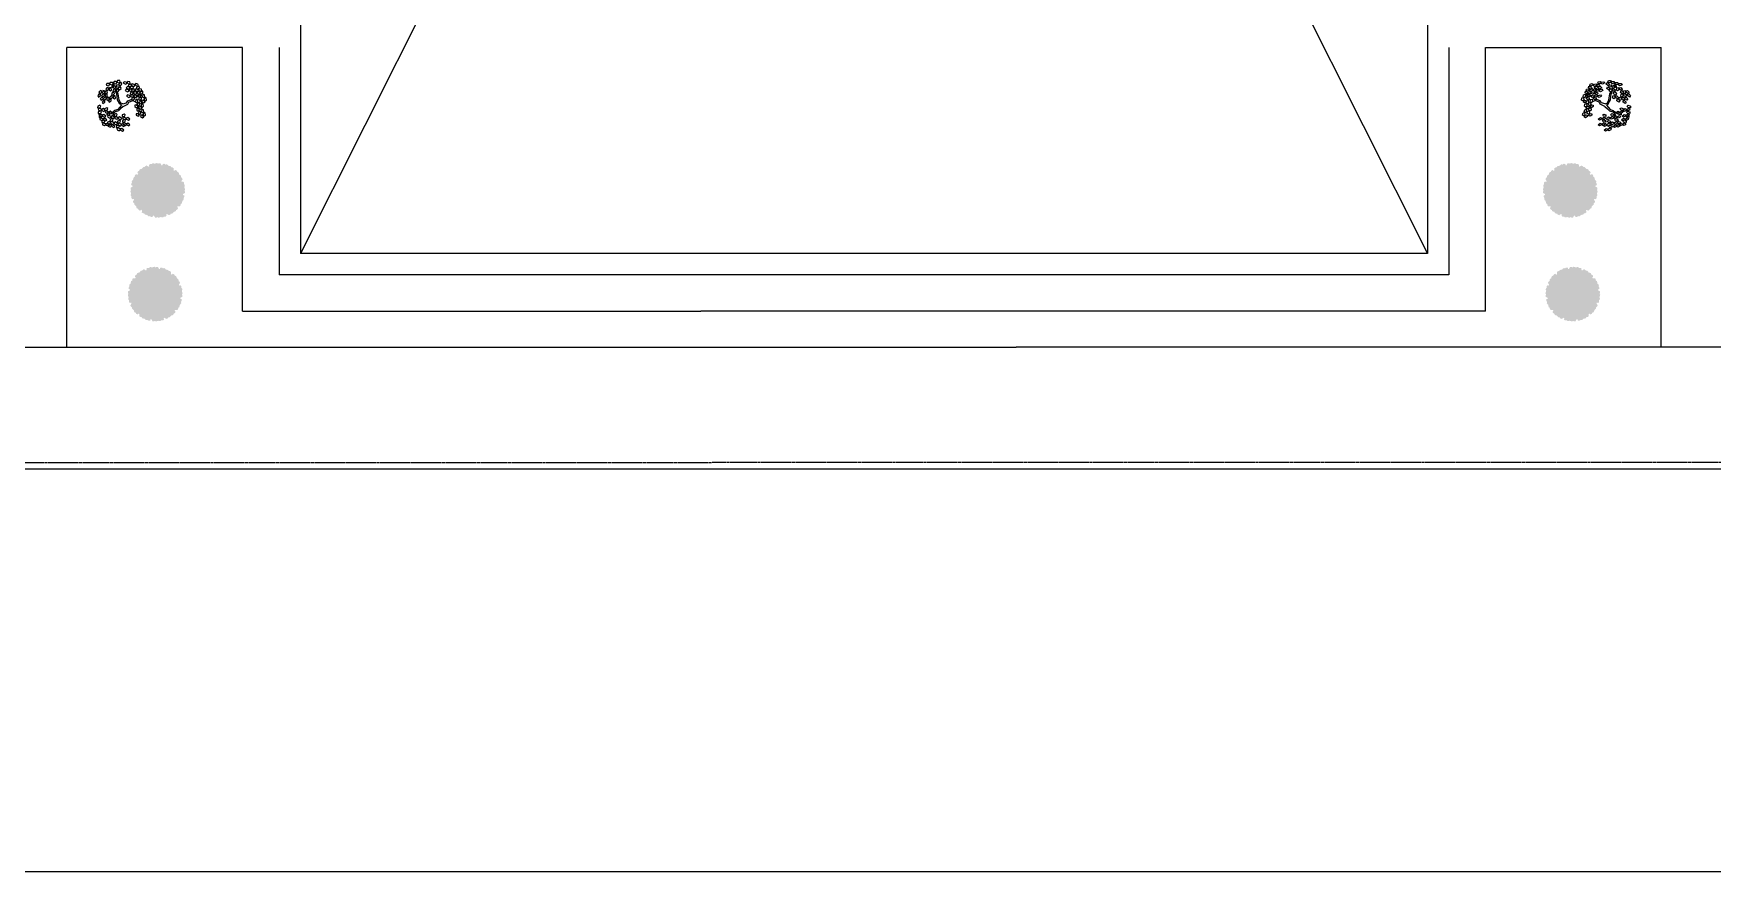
# Model space of a CAD drawing. Header units: millimetres. Extents: x -273369 to 399464, y -35443 to 194245.
# Drawn here: x 285497 to 299302, y 153584 to 160474 of the extents above; entities that cross this region are included whole.
import ezdxf

# ---------------------------------------------------------------- set-up
doc = ezdxf.new("R2010")
doc.units = ezdxf.units.MM
doc.linetypes.add('ACAD_ISO02W100', pattern=[15, 12, -3])
doc.layers.add('TREES', color=3, linetype='Continuous')

# ---------------------------------------------------------------- blocks, each defined once
blk = doc.blocks.new('R_TREE9')
at = {"layer": 'TREES', "color": 3}
for p, q in [((-707, 879), (-583, 895)), ((-683, 802), (-707, 879)), ((-699, 992), (-617, 1059)), ((-690, 932), (-699, 992)), ((-618, 922), (-690, 932)), ((-579, 788), (-683, 802)), ((-545, 1024), (-618, 922)), ((-617, 1059), (-545, 1024)), ((-583, 895), (-540, 835)), ((-540, 835), (-579, 788)), ((-547, 867), (-465, 934)), ((-538, 807), (-547, 867)), ((-540, 1054), (-459, 1120)), ((-532, 993), (-540, 1054)), ((-466, 797), (-538, 807)), ((-460, 983), (-532, 993)), ((-393, 899), (-466, 797)), ((-465, 934), (-393, 899)), ((-386, 1085), (-460, 983)), ((-459, 1120), (-386, 1085)), ((-389, 786), (-307, 853)), ((-388, 928), (-307, 995)), ((-380, 868), (-388, 928)), ((-308, 858), (-380, 868)), ((-235, 960), (-308, 858)), ((-235, 817), (-308, 716)), ((-307, 995), (-235, 960)), ((-307, 853), (-235, 817)), ((-231, 847), (-149, 914)), ((-223, 786), (-231, 847)), ((-77, 878), (-150, 777)), ((-149, 914), (-77, 878)), ((3, 1024), (43, 1121)), ((39, 974), (3, 1024)), ((108, 1000), (39, 974)), ((43, 1121), (124, 1124)), ((124, 1124), (108, 1000)), ((143, 1027), (171, 1094)), ((222, 930), (143, 1027)), ((161, 858), (189, 926)), ((241, 761), (161, 858)), ((171, 1094), (232, 1087)), ((189, 926), (250, 918)), ((275, 991), (222, 930)), ((232, 1087), (275, 991)), ((294, 822), (241, 761)), ((250, 918), (294, 822)), ((278, 993), (318, 1090)), ((314, 943), (278, 993)), ((382, 969), (314, 943)), ((318, 1090), (399, 1093)), ((399, 1093), (382, 969)), ((418, 996), (445, 1063)), ((497, 899), (418, 996)), ((436, 827), (464, 895)), ((516, 730), (436, 827)), ((445, 1063), (506, 1056)), ((459, 955), (499, 1052)), ((495, 906), (459, 955)), ((464, 895), (525, 887)), ((563, 931), (495, 906)), ((550, 960), (497, 899)), ((499, 1052), (580, 1055)), ((506, 1056), (550, 960)), ((525, 887), (568, 791)), ((580, 1055), (563, 931)), ((599, 958), (626, 1026)), ((678, 861), (599, 958)), ((617, 789), (645, 857)), ((626, 1026), (687, 1018)), ((645, 857), (706, 849)), ((731, 922), (678, 861)), ((687, 1018), (731, 922)), ((698, 824), (739, 921)), ((734, 774), (698, 824)), ((706, 849), (749, 754)), ((803, 800), (734, 774)), ((739, 921), (819, 924)), ((819, 924), (803, 800)), ((838, 827), (866, 894)), ((918, 730), (838, 827)), ((866, 894), (927, 887)), ((927, 887), (970, 791)), ((-1172, 180), (-1100, 217)), ((-1168, 75), (-1172, 180)), ((-1115, 45), (-1168, 75)), ((-1125, 343), (-1053, 380)), ((-1121, 238), (-1125, 343)), ((-1068, 208), (-1121, 238)), ((-1063, 97), (-1115, 45)), ((-1100, 217), (-1063, 97)), ((-1083, 0), (-1020, 108)), ((-1079, 525), (-1007, 561)), ((-1075, 419), (-1079, 525)), ((-1021, 389), (-1075, 419)), ((-1016, 260), (-1068, 208)), ((-1053, 380), (-1016, 260)), ((-1032, 688), (-960, 724)), ((-1028, 582), (-1032, 688)), ((-975, 552), (-1028, 582)), ((-970, 441), (-1021, 389)), ((-1020, 108), (-947, 106)), ((-1007, 561), (-970, 441)), ((-933, 47), (-1007, -28)), ((-989, 344), (-927, 453)), ((-914, 316), (-989, 344)), ((-923, 604), (-975, 552)), ((-962, 212), (-890, 248)), ((-958, 106), (-962, 212)), ((-960, 724), (-923, 604)), ((-905, 76), (-958, 106)), ((-947, 106), (-933, 47)), ((-927, 453), (-854, 450)), ((-915, 375), (-843, 411)), ((-911, 269), (-915, 375)), ((-839, 391), (-914, 316)), ((-858, 239), (-911, 269)), ((-853, 128), (-905, 76)), ((-890, 248), (-853, 128)), ((-873, 31), (-810, 140)), ((-797, 3), (-873, 31)), ((-806, 291), (-858, 239)), ((-854, 450), (-839, 391)), ((-847, 553), (-723, 569)), ((-824, 476), (-847, 553)), ((-843, 411), (-806, 291)), ((-839, 667), (-757, 734)), ((-830, 606), (-839, 667)), ((-758, 597), (-830, 606)), ((-719, 462), (-824, 476)), ((-810, 140), (-737, 137)), ((-723, 78), (-797, 3)), ((-795, 222), (-671, 238)), ((-771, 145), (-795, 222)), ((-786, 335), (-705, 402)), ((-778, 275), (-786, 335)), ((-705, 265), (-778, 275)), ((-667, 131), (-771, 145)), ((-685, 698), (-758, 597)), ((-757, 734), (-685, 698)), ((-737, 137), (-723, 78)), ((-723, 569), (-681, 510)), ((-681, 510), (-719, 462)), ((-705, 402), (-632, 367)), ((-632, 367), (-705, 265)), ((-681, 728), (-599, 795)), ((-672, 667), (-681, 728)), ((-600, 658), (-672, 667)), ((-671, 238), (-628, 178)), ((-628, 178), (-667, 131)), ((-545, 145), (-656, 220)), ((-545, 214), (-650, 277)), ((-628, 396), (-547, 463)), ((-620, 336), (-628, 396)), ((-547, 326), (-620, 336)), ((-527, 760), (-600, 658)), ((-599, 795), (-527, 760)), ((-555, 754), (-431, 769)), ((-532, 676), (-555, 754)), ((-547, 463), (-474, 428)), ((-474, 428), (-547, 326)), ((-253, 177), (-545, 214)), ((-258, 95), (-545, 145)), ((-427, 662), (-532, 676)), ((-462, 372), (-338, 388)), ((-438, 295), (-462, 372)), ((-453, 485), (-372, 552)), ((-445, 425), (-453, 485)), ((-372, 415), (-445, 425)), ((-334, 281), (-438, 295)), ((-431, 769), (-388, 710)), ((-388, 710), (-427, 662)), ((-397, 672), (-273, 688)), ((-374, 595), (-397, 672)), ((-381, 725), (-389, 786)), ((-308, 716), (-381, 725)), ((-269, 581), (-374, 595)), ((-372, 552), (-299, 517)), ((-299, 517), (-372, 415)), ((-338, 388), (-295, 328)), ((-295, 328), (-334, 281)), ((-295, 547), (-214, 613)), ((-287, 486), (-295, 547)), ((-214, 476), (-287, 486)), ((-273, 688), (-231, 629)), ((-231, 629), (-269, 581)), ((-101, 14), (-258, 95)), ((-60, 70), (-253, 177)), ((-150, 777), (-223, 786)), ((-214, 613), (-141, 578)), ((-141, 578), (-214, 476)), ((-60, -80), (-101, 14)), ((4, -11), (-60, 70)), ((4, -11), (197, 164)), ((63, -93), (174, 33)), ((126, 692), (166, 790)), ((162, 643), (126, 692)), ((230, 669), (162, 643)), ((166, 790), (247, 793)), ((174, 33), (267, 133)), ((197, 164), (256, 302)), ((247, 793), (230, 669)), ((256, 302), (308, 383)), ((266, 695), (294, 763)), ((345, 598), (266, 695)), ((267, 133), (320, 283)), ((284, 527), (312, 594)), ((364, 430), (284, 527)), ((294, 763), (354, 755)), ((308, 383), (367, 421)), ((312, 594), (373, 587)), ((320, 283), (408, 389)), ((342, 580), (382, 677)), ((378, 530), (342, 580)), ((398, 659), (345, 598)), ((354, 755), (398, 659)), ((416, 491), (364, 430)), ((367, 421), (390, 489)), ((373, 587), (416, 491)), ((446, 556), (378, 530)), ((382, 677), (463, 680)), ((400, 242), (441, 339)), ((436, 192), (400, 242)), ((408, 389), (507, 421)), ((505, 218), (436, 192)), ((441, 339), (521, 342)), ((463, 680), (446, 556)), ((482, 582), (510, 650)), ((561, 486), (482, 582)), ((500, 414), (528, 482)), ((580, 317), (500, 414)), ((521, 342), (505, 218)), ((510, 650), (570, 643)), ((568, 791), (516, 730)), ((528, 482), (589, 474)), ((540, 244), (568, 312)), ((620, 148), (540, 244)), ((559, 76), (587, 144)), ((638, -21), (559, 76)), ((614, 547), (561, 486)), ((568, 312), (629, 305)), ((570, 643), (614, 547)), ((632, 378), (580, 317)), ((587, 144), (647, 136)), ((589, 474), (632, 378)), ((697, 693), (617, 789)), ((672, 209), (620, 148)), ((629, 305), (672, 209)), ((691, 40), (638, -21)), ((640, 436), (680, 533)), ((676, 386), (640, 436)), ((647, 136), (691, 40)), ((744, 412), (676, 386)), ((680, 533), (761, 536)), ((749, 754), (697, 693)), ((722, 85), (762, 183)), ((757, 36), (722, 85)), ((761, 536), (744, 412)), ((826, 61), (757, 36)), ((762, 183), (843, 186)), ((768, 561), (809, 658)), ((804, 511), (768, 561)), ((780, 439), (808, 506)), ((859, 342), (780, 439)), ((798, 270), (826, 338)), ((878, 173), (798, 270)), ((873, 537), (804, 511)), ((808, 506), (868, 499)), ((809, 658), (889, 661)), ((826, 338), (887, 330)), ((843, 186), (826, 61)), ((857, 658), (885, 726)), ((936, 561), (857, 658)), ((912, 403), (859, 342)), ((861, 88), (889, 156)), ((941, -9), (861, 88)), ((868, 499), (912, 403)), ((889, 661), (873, 537)), ((930, 234), (878, 173)), ((885, 726), (945, 718)), ((887, 330), (930, 234)), ((889, 156), (950, 148)), ((908, 564), (936, 631)), ((988, 467), (908, 564)), ((970, 791), (918, 730)), ((927, 395), (955, 463)), ((1006, 298), (927, 395)), ((936, 631), (997, 624)), ((989, 622), (936, 561)), ((994, 52), (941, -9)), ((944, 135), (984, 233)), ((979, 86), (944, 135)), ((945, 718), (989, 622)), ((950, 148), (994, 52)), ((955, 463), (1015, 455)), ((1048, 111), (979, 86)), ((984, 233), (1065, 236)), ((1040, 528), (988, 467)), ((997, 624), (1040, 528)), ((1059, 359), (1006, 298)), ((1015, 455), (1059, 359)), ((1065, 236), (1048, 111)), ((1083, 138), (1111, 206)), ((1163, 41), (1083, 138)), ((1102, -31), (1130, 37)), ((1111, 206), (1172, 198)), ((1130, 37), (1191, 30)), ((1216, 102), (1163, 41)), ((1172, 198), (1216, 102)), ((1191, 30), (1234, -66)), ((-1131, -311), (-1068, -261)), ((-1105, -413), (-1131, -311)), ((-1119, -142), (-1057, -91)), ((-1093, -244), (-1119, -142)), ((-1046, -431), (-1105, -413)), ((-1035, -262), (-1093, -244)), ((-1007, -28), (-1083, 0)), ((-1068, -261), (-1007, -370)), ((-1057, -91), (-996, -201)), ((-1007, -370), (-1046, -431)), ((-996, -201), (-1035, -262)), ((-1026, -693), (-963, -642)), ((-1000, -795), (-1026, -693)), ((-1014, -524), (-952, -473)), ((-988, -626), (-1014, -524)), ((-1005, -469), (-967, -350)), ((-926, -480), (-1005, -469)), ((-941, -813), (-1000, -795)), ((-930, -644), (-988, -626)), ((-967, -350), (-895, -336)), ((-963, -642), (-902, -752)), ((-952, -473), (-890, -582)), ((-902, -752), (-941, -813)), ((-890, -582), (-930, -644)), ((-869, -392), (-926, -480)), ((-903, -461), (-840, -411)), ((-877, -563), (-903, -461)), ((-900, -851), (-862, -732)), ((-895, -336), (-869, -392)), ((-892, -292), (-829, -241)), ((-866, -394), (-892, -292)), ((-819, -582), (-877, -563)), ((-807, -412), (-866, -394)), ((-862, -732), (-790, -718)), ((-840, -411), (-779, -520)), ((-829, -241), (-768, -351)), ((-764, -773), (-821, -862)), ((-779, -520), (-819, -582)), ((-768, -351), (-807, -412)), ((-790, -718), (-764, -773)), ((-778, -619), (-740, -500)), ((-698, -630), (-778, -619)), ((-775, -693), (-712, -642)), ((-749, -795), (-775, -693)), ((-769, -405), (-706, -354)), ((-743, -507), (-769, -405)), ((-757, -236), (-695, -185)), ((-731, -338), (-757, -236)), ((-690, -813), (-749, -795)), ((-684, -525), (-743, -507)), ((-740, -500), (-668, -487)), ((-673, -356), (-731, -338)), ((-712, -642), (-651, -751)), ((-706, -354), (-645, -464)), ((-641, -542), (-698, -630)), ((-695, -185), (-633, -294)), ((-651, -751), (-690, -813)), ((-645, -464), (-684, -525)), ((-633, -294), (-673, -356)), ((-668, -487), (-641, -542)), ((-652, -787), (-589, -736)), ((-626, -889), (-652, -787)), ((-643, -563), (-605, -444)), ((-564, -574), (-643, -563)), ((-641, -618), (-578, -567)), ((-614, -720), (-641, -618)), ((-556, -738), (-614, -720)), ((-605, -444), (-533, -430)), ((-589, -736), (-528, -845)), ((-578, -567), (-517, -676)), ((-507, -485), (-564, -574)), ((-517, -676), (-556, -738)), ((-533, -430), (-507, -485)), ((-506, -799), (-443, -749)), ((-500, -468), (-437, -417)), ((-474, -570), (-500, -468)), ((-494, -630), (-432, -579)), ((-468, -732), (-494, -630)), ((-489, -299), (-426, -248)), ((-463, -401), (-489, -299)), ((-416, -588), (-474, -570)), ((-410, -750), (-468, -732)), ((-404, -419), (-463, -401)), ((-443, -749), (-382, -858)), ((-437, -417), (-376, -526)), ((-432, -579), (-371, -689)), ((-426, -248), (-365, -357)), ((-376, -526), (-416, -588)), ((-371, -689), (-410, -750)), ((-365, -357), (-404, -419)), ((-375, -626), (-337, -506)), ((-295, -637), (-375, -626)), ((-337, -506), (-265, -493)), ((-238, -548), (-295, -637)), ((-212, -318), (-293, -518)), ((-285, -692), (-161, -680)), ((-264, -770), (-285, -692)), ((-265, -493), (-238, -548)), ((-160, -787), (-264, -770)), ((-147, -355), (-223, -549)), ((-223, -549), (-177, -650)), ((-112, -255), (-212, -318)), ((-161, -680), (-120, -741)), ((-120, -741), (-160, -787)), ((-48, -312), (-147, -355)), ((-135, -771), (-10, -759)), ((-114, -849), (-135, -771)), ((-60, -80), (-112, -255)), ((63, -93), (-48, -312)), ((-13, -715), (4, -644)), ((81, -798), (-13, -715)), ((-10, -759), (30, -820)), ((4, -644), (65, -642)), ((65, -642), (124, -729)), ((124, -729), (81, -798)), ((118, -761), (242, -749)), ((139, -839), (118, -761)), ((242, -749), (283, -810)), ((390, -784), (407, -712)), ((484, -867), (390, -784)), ((407, -712), (468, -710)), ((424, -140), (464, -43)), ((460, -190), (424, -140)), ((528, -164), (460, -190)), ((464, -43), (545, -40)), ((468, -710), (527, -798)), ((527, -798), (484, -867)), ((545, -40), (528, -164)), ((564, -137), (591, -70)), ((643, -234), (564, -137)), ((582, -306), (610, -238)), ((662, -403), (582, -306)), ((591, -70), (652, -77)), ((610, -238), (671, -246)), ((696, -173), (643, -234)), ((652, -77), (696, -173)), ((714, -342), (662, -403)), ((671, -246), (714, -342)), ((692, -153), (733, -55)), ((728, -202), (692, -153)), ((797, -176), (728, -202)), ((733, -55), (813, -52)), ((813, -52), (797, -176)), ((832, -150), (860, -82)), ((912, -247), (832, -150)), ((851, -318), (879, -251)), ((930, -415), (851, -318)), ((860, -82), (921, -90)), ((879, -251), (939, -258)), ((880, -81), (908, -13)), ((959, -177), (880, -81)), ((908, -13), (969, -20)), ((964, -186), (912, -247)), ((921, -90), (964, -186)), ((983, -354), (930, -415)), ((939, -258), (983, -354)), ((1012, -116), (959, -177)), ((969, -20), (1012, -116)), ((1181, -127), (1102, -31)), ((1234, -66), (1181, -127)), ((-821, -862), (-900, -851)), ((-786, -862), (-724, -811)), ((-760, -964), (-786, -862)), ((-702, -982), (-760, -964)), ((-724, -811), (-662, -920)), ((-662, -920), (-702, -982)), ((-661, -1020), (-623, -901)), ((-581, -1031), (-661, -1020)), ((-567, -907), (-626, -889)), ((-623, -901), (-551, -887)), ((-524, -942), (-581, -1031)), ((-528, -845), (-567, -907)), ((-551, -887), (-524, -942)), ((-527, -945), (-488, -825)), ((-447, -956), (-527, -945)), ((-519, -1024), (-394, -1012)), ((-498, -1102), (-519, -1024)), ((-480, -901), (-506, -799)), ((-394, -1119), (-498, -1102)), ((-488, -825), (-417, -812)), ((-421, -920), (-480, -901)), ((-390, -867), (-447, -956)), ((-382, -858), (-421, -920)), ((-417, -812), (-390, -867)), ((-394, -1012), (-354, -1073)), ((-354, -1073), (-394, -1119)), ((-380, -957), (-342, -838)), ((-301, -968), (-380, -957)), ((-369, -1103), (-244, -1091)), ((-348, -1181), (-369, -1103)), ((-244, -1198), (-348, -1181)), ((-342, -838), (-270, -825)), ((-244, -880), (-301, -968)), ((-270, -825), (-244, -880)), ((-246, -1047), (-229, -975)), ((-153, -1130), (-246, -1047)), ((-244, -1091), (-204, -1152)), ((-204, -1152), (-244, -1198)), ((-229, -975), (-168, -973)), ((-227, -886), (-102, -874)), ((-206, -964), (-227, -886)), ((-102, -981), (-206, -964)), ((-168, -973), (-110, -1061)), ((-110, -1061), (-153, -1130)), ((-10, -866), (-114, -849)), ((-102, -874), (-62, -935)), ((-62, -935), (-102, -981)), ((-77, -965), (48, -953)), ((-56, -1043), (-77, -965)), ((48, -1060), (-56, -1043)), ((30, -820), (-10, -866)), ((46, -909), (63, -838)), ((139, -992), (46, -909)), ((48, -953), (89, -1014)), ((89, -1014), (48, -1060)), ((63, -838), (124, -836)), ((124, -836), (182, -923)), ((243, -856), (139, -839)), ((182, -923), (139, -992)), ((194, -974), (318, -962)), ((215, -1052), (194, -974)), ((319, -1069), (215, -1052)), ((283, -810), (243, -856)), ((268, -840), (393, -828)), ((289, -918), (268, -840)), ((393, -935), (289, -918)), ((318, -962), (359, -1023)), ((359, -1023), (319, -1069)), ((344, -1053), (469, -1041)), ((365, -1130), (344, -1053)), ((469, -1148), (365, -1130)), ((393, -828), (433, -889)), ((433, -889), (393, -935)), ((466, -996), (483, -925)), ((560, -1079), (466, -996)), ((469, -1041), (509, -1102)), ((509, -1102), (469, -1148)), ((483, -925), (544, -923)), ((544, -923), (603, -1011)), ((603, -1011), (560, -1079))]:
    blk.add_line(p, q, dxfattribs=at)

msp = doc.modelspace()

# ---------------------------------------------------------------- hatches: boundary and pattern name
h = msp.add_hatch(color=256)
h.dxf.hatch_style = 1
h.set_gradient(color1=(153, 204, 0), color2=(51, 51, 51), rotation=208, tint=1)
h.paths.add_polyline_path([(286524.786, 158959.644), (286515.825, 158965.032), (286509.553, 158961.275), (286496.257, 158961.314), (286487.217, 158978.17), (286479.981, 158978.17), (286477.006, 158967.652), (286465.739, 158966.057), (286453.562, 158972.744), (286444.365, 158970.784), (286435.877, 158976.198), (286433.015, 158981.556), (286411.326, 158986.608), (286406.26, 158995.755), (286398.949, 158995.638), (286387.454, 159002.319), (286388.054, 159021.437), (286381.787, 159025.055), (286373.952, 159017.433), (286363.396, 159021.686), (286356.195, 159033.565), (286347.25, 159036.466), (286342.606, 159045.399), (286342.806, 159051.47), (286326.549, 159066.689), (286326.735, 159077.144), (286320.346, 159080.698), (286313.731, 159092.231), (286323.809, 159108.489), (286320.191, 159114.756), (286309.595, 159112.072), (286302.58, 159121.033), (286302.282, 159134.922), (286295.987, 159141.906), (286296.432, 159151.964), (286299.64, 159157.122), (286293.171, 159178.431), (286298.559, 159187.392), (286294.803, 159193.664), (286294.841, 159206.96), (286311.697, 159216), (286311.697, 159223.236), (286301.18, 159226.21), (286299.585, 159237.478), (286306.271, 159249.655), (286304.311, 159258.851), (286309.726, 159267.339), (286315.084, 159270.202), (286320.135, 159291.891), (286329.282, 159296.957), (286329.165, 159304.267), (286335.846, 159315.762), (286354.964, 159315.163), (286358.582, 159321.43), (286350.961, 159329.265), (286355.213, 159339.82), (286367.093, 159347.022), (286369.993, 159355.967), (286378.926, 159360.611), (286384.998, 159360.411), (286400.217, 159376.668), (286410.671, 159376.482), (286414.225, 159382.871), (286425.759, 159389.486), (286442.016, 159379.408), (286448.283, 159383.026), (286445.599, 159393.622), (286454.56, 159400.637), (286468.449, 159400.934), (286475.433, 159407.23), (286485.491, 159406.785), (286490.649, 159403.576), (286511.958, 159410.046), (286520.919, 159404.657), (286527.191, 159408.414), (286540.487, 159408.376), (286549.527, 159391.519), (286556.763, 159391.519), (286559.738, 159402.037), (286571.005, 159403.632), (286583.182, 159396.945), (286592.379, 159398.905), (286600.867, 159393.491), (286603.729, 159388.133), (286625.418, 159383.082), (286630.484, 159373.935), (286637.795, 159374.052), (286649.29, 159367.371), (286648.69, 159348.253), (286654.957, 159344.635), (286662.792, 159352.256), (286673.348, 159348.004), (286680.549, 159336.124), (286689.494, 159333.223), (286694.138, 159324.291), (286693.938, 159318.219), (286710.195, 159303), (286710.009, 159292.546), (286716.398, 159288.992), (286723.013, 159277.458), (286712.935, 159261.201), (286716.553, 159254.934), (286727.149, 159257.617), (286734.164, 159248.657), (286734.462, 159234.768), (286740.757, 159227.783), (286740.312, 159217.726), (286737.104, 159212.568), (286743.573, 159191.259), (286738.185, 159182.298), (286741.941, 159176.025), (286741.903, 159162.73), (286725.047, 159153.69), (286725.047, 159146.453), (286735.564, 159143.479), (286737.159, 159132.211), (286730.473, 159120.035), (286732.433, 159110.838), (286727.018, 159102.35), (286721.66, 159099.488), (286716.609, 159077.799), (286707.462, 159072.733), (286707.579, 159065.422), (286700.898, 159053.927), (286681.78, 159054.526), (286678.162, 159048.26), (286685.783, 159040.425), (286681.531, 159029.869), (286669.651, 159022.667), (286666.751, 159013.723), (286657.818, 159009.079), (286651.746, 159009.279), (286636.527, 158993.022), (286626.073, 158993.208), (286622.519, 158986.818), (286610.985, 158980.204), (286594.728, 158990.282), (286588.461, 158986.664), (286591.145, 158976.068), (286582.184, 158969.053), (286568.295, 158968.755), (286561.311, 158962.46), (286551.253, 158962.904), (286546.095, 158966.113)])
h = msp.add_hatch(color=256)
h.dxf.hatch_style = 1
h.set_gradient(color1=(153, 204, 0), color2=(51, 51, 51), rotation=208, tint=1)
h.paths.add_polyline_path([(298127.311, 158959.644), (298136.272, 158965.032), (298142.544, 158961.275), (298155.84, 158961.314), (298164.88, 158978.17), (298172.116, 158978.17), (298175.091, 158967.652), (298186.358, 158966.057), (298198.535, 158972.744), (298207.732, 158970.784), (298216.22, 158976.198), (298219.082, 158981.556), (298240.771, 158986.608), (298245.837, 158995.755), (298253.148, 158995.638), (298264.643, 159002.319), (298264.043, 159021.437), (298270.31, 159025.055), (298278.145, 159017.433), (298288.701, 159021.686), (298295.902, 159033.565), (298304.847, 159036.466), (298309.491, 159045.399), (298309.291, 159051.47), (298325.548, 159066.689), (298325.362, 159077.144), (298331.751, 159080.698), (298338.366, 159092.231), (298328.288, 159108.489), (298331.906, 159114.756), (298342.502, 159112.072), (298349.517, 159121.033), (298349.815, 159134.922), (298356.11, 159141.906), (298355.665, 159151.964), (298352.457, 159157.122), (298358.926, 159178.431), (298353.538, 159187.392), (298357.294, 159193.664), (298357.256, 159206.96), (298340.4, 159216), (298340.4, 159223.236), (298350.917, 159226.21), (298352.512, 159237.478), (298345.826, 159249.655), (298347.786, 159258.851), (298342.371, 159267.339), (298337.013, 159270.202), (298331.962, 159291.891), (298322.815, 159296.957), (298322.932, 159304.267), (298316.251, 159315.762), (298297.133, 159315.163), (298293.515, 159321.43), (298301.136, 159329.265), (298296.884, 159339.82), (298285.004, 159347.022), (298282.104, 159355.967), (298273.171, 159360.611), (298267.099, 159360.411), (298251.88, 159376.668), (298241.426, 159376.482), (298237.872, 159382.871), (298226.338, 159389.486), (298210.081, 159379.408), (298203.814, 159383.026), (298206.498, 159393.622), (298197.537, 159400.637), (298183.648, 159400.934), (298176.664, 159407.23), (298166.606, 159406.785), (298161.448, 159403.576), (298140.139, 159410.046), (298131.178, 159404.657), (298124.906, 159408.414), (298111.61, 159408.376), (298102.57, 159391.519), (298095.334, 159391.519), (298092.359, 159402.037), (298081.092, 159403.632), (298068.915, 159396.945), (298059.718, 159398.905), (298051.23, 159393.491), (298048.368, 159388.133), (298026.679, 159383.082), (298021.613, 159373.935), (298014.302, 159374.052), (298002.807, 159367.371), (298003.407, 159348.253), (297997.14, 159344.635), (297989.305, 159352.256), (297978.749, 159348.004), (297971.548, 159336.124), (297962.603, 159333.223), (297957.959, 159324.291), (297958.159, 159318.219), (297941.902, 159303), (297942.088, 159292.546), (297935.699, 159288.992), (297929.084, 159277.458), (297939.162, 159261.201), (297935.544, 159254.934), (297924.948, 159257.617), (297917.933, 159248.657), (297917.635, 159234.768), (297911.34, 159227.783), (297911.785, 159217.726), (297914.993, 159212.568), (297908.524, 159191.259), (297913.912, 159182.298), (297910.156, 159176.025), (297910.194, 159162.73), (297927.05, 159153.69), (297927.05, 159146.453), (297916.533, 159143.479), (297914.938, 159132.211), (297921.624, 159120.035), (297919.664, 159110.838), (297925.079, 159102.35), (297930.437, 159099.488), (297935.488, 159077.799), (297944.635, 159072.733), (297944.518, 159065.422), (297951.199, 159053.927), (297970.317, 159054.526), (297973.935, 159048.26), (297966.314, 159040.425), (297970.566, 159029.869), (297982.446, 159022.667), (297985.346, 159013.723), (297994.279, 159009.079), (298000.351, 159009.279), (298015.57, 158993.022), (298026.024, 158993.208), (298029.578, 158986.818), (298041.112, 158980.204), (298057.369, 158990.282), (298063.636, 158986.664), (298060.952, 158976.068), (298069.913, 158969.053), (298083.802, 158968.755), (298090.786, 158962.46), (298100.844, 158962.904), (298106.002, 158966.113)])
h = msp.add_hatch(color=256)
h.dxf.hatch_style = 1
h.set_gradient(color1=(153, 204, 0), color2=(51, 51, 51), rotation=208, tint=1)
h.paths.add_polyline_path([(286503.943, 158106.501), (286494.982, 158111.89), (286488.709, 158108.133), (286475.414, 158108.172), (286466.373, 158125.028), (286459.137, 158125.028), (286456.163, 158114.51), (286444.895, 158112.915), (286432.719, 158119.602), (286423.522, 158117.642), (286415.034, 158123.056), (286412.171, 158128.414), (286390.483, 158133.465), (286385.417, 158142.613), (286378.106, 158142.495), (286366.611, 158149.177), (286367.21, 158168.295), (286360.943, 158171.913), (286353.109, 158164.291), (286342.553, 158168.544), (286335.351, 158180.423), (286326.407, 158183.324), (286321.763, 158192.257), (286321.963, 158198.328), (286305.706, 158213.547), (286305.892, 158224.002), (286299.502, 158227.556), (286292.888, 158239.089), (286302.966, 158255.347), (286299.348, 158261.613), (286288.752, 158258.93), (286281.736, 158267.891), (286281.439, 158281.779), (286275.143, 158288.764), (286275.588, 158298.822), (286278.797, 158303.98), (286272.327, 158325.288), (286277.716, 158334.249), (286273.959, 158340.522), (286273.998, 158353.818), (286290.854, 158362.858), (286290.854, 158370.094), (286280.336, 158373.068), (286278.741, 158384.336), (286285.428, 158396.513), (286283.468, 158405.709), (286288.882, 158414.197), (286294.24, 158417.06), (286299.292, 158438.748), (286308.439, 158443.814), (286308.322, 158451.125), (286315.003, 158462.62), (286334.121, 158462.021), (286337.739, 158468.288), (286330.117, 158476.122), (286334.37, 158486.678), (286346.249, 158493.88), (286349.15, 158502.824), (286358.083, 158507.468), (286364.154, 158507.268), (286379.373, 158523.526), (286389.828, 158523.339), (286393.382, 158529.729), (286404.915, 158536.343), (286421.173, 158526.266), (286427.439, 158529.884), (286424.756, 158540.48), (286433.717, 158547.495), (286447.605, 158547.792), (286454.59, 158554.088), (286464.648, 158553.643), (286469.806, 158550.434), (286491.115, 158556.904), (286500.075, 158551.515), (286506.348, 158555.272), (286519.644, 158555.233), (286528.684, 158538.377), (286535.92, 158538.377), (286538.894, 158548.895), (286550.162, 158550.49), (286562.339, 158543.803), (286571.535, 158545.763), (286580.023, 158540.349), (286582.886, 158534.991), (286604.575, 158529.94), (286609.641, 158520.793), (286616.951, 158520.91), (286628.446, 158514.229), (286627.847, 158495.11), (286634.114, 158491.492), (286641.949, 158499.114), (286652.504, 158494.861), (286659.706, 158482.982), (286668.651, 158480.081), (286673.294, 158471.148), (286673.094, 158465.077), (286689.352, 158449.858), (286689.165, 158439.403), (286695.555, 158435.849), (286702.17, 158424.316), (286692.092, 158408.059), (286695.71, 158401.792), (286706.306, 158404.475), (286713.321, 158395.514), (286713.618, 158381.626), (286719.914, 158374.641), (286719.469, 158364.583), (286716.26, 158359.425), (286722.73, 158338.117), (286717.341, 158329.156), (286721.098, 158322.883), (286721.06, 158309.588), (286704.203, 158300.547), (286704.203, 158293.311), (286714.721, 158290.337), (286716.316, 158279.069), (286709.629, 158266.892), (286711.589, 158257.696), (286706.175, 158249.208), (286700.817, 158246.345), (286695.766, 158224.657), (286686.619, 158219.591), (286686.736, 158212.28), (286680.055, 158200.785), (286660.936, 158201.384), (286657.318, 158195.117), (286664.94, 158187.283), (286660.687, 158176.727), (286648.808, 158169.525), (286645.907, 158160.581), (286636.974, 158155.937), (286630.903, 158156.137), (286615.684, 158139.88), (286605.229, 158140.066), (286601.676, 158133.676), (286590.142, 158127.062), (286573.885, 158137.14), (286567.618, 158133.521), (286570.301, 158122.926), (286561.34, 158115.91), (286547.452, 158115.613), (286540.467, 158109.317), (286530.409, 158109.762), (286525.251, 158112.971)])
h = msp.add_hatch(color=256)
h.dxf.hatch_style = 1
h.set_gradient(color1=(153, 204, 0), color2=(51, 51, 51), rotation=208, tint=1)
h.paths.add_polyline_path([(298148.154, 158106.501), (298157.115, 158111.89), (298163.388, 158108.133), (298176.683, 158108.172), (298185.724, 158125.028), (298192.96, 158125.028), (298195.934, 158114.51), (298207.202, 158112.915), (298219.378, 158119.602), (298228.575, 158117.642), (298237.063, 158123.056), (298239.926, 158128.414), (298261.614, 158133.465), (298266.68, 158142.613), (298273.991, 158142.495), (298285.486, 158149.177), (298284.887, 158168.295), (298291.154, 158171.913), (298298.988, 158164.291), (298309.544, 158168.544), (298316.746, 158180.423), (298325.69, 158183.324), (298330.334, 158192.257), (298330.134, 158198.328), (298346.391, 158213.547), (298346.205, 158224.002), (298352.595, 158227.556), (298359.209, 158239.089), (298349.131, 158255.347), (298352.749, 158261.613), (298363.345, 158258.93), (298370.361, 158267.891), (298370.658, 158281.779), (298376.954, 158288.764), (298376.509, 158298.822), (298373.3, 158303.98), (298379.77, 158325.288), (298374.381, 158334.249), (298378.138, 158340.522), (298378.099, 158353.818), (298361.243, 158362.858), (298361.243, 158370.094), (298371.761, 158373.068), (298373.356, 158384.336), (298366.669, 158396.513), (298368.629, 158405.709), (298363.215, 158414.197), (298357.857, 158417.06), (298352.805, 158438.748), (298343.658, 158443.814), (298343.775, 158451.125), (298337.094, 158462.62), (298317.976, 158462.021), (298314.358, 158468.288), (298321.98, 158476.122), (298317.727, 158486.678), (298305.848, 158493.88), (298302.947, 158502.824), (298294.014, 158507.468), (298287.943, 158507.268), (298272.724, 158523.526), (298262.269, 158523.339), (298258.715, 158529.729), (298247.182, 158536.343), (298230.924, 158526.266), (298224.658, 158529.884), (298227.341, 158540.48), (298218.38, 158547.495), (298204.492, 158547.792), (298197.507, 158554.088), (298187.449, 158553.643), (298182.291, 158550.434), (298160.982, 158556.904), (298152.022, 158551.515), (298145.749, 158555.272), (298132.453, 158555.233), (298123.413, 158538.377), (298116.177, 158538.377), (298113.203, 158548.895), (298101.935, 158550.49), (298089.758, 158543.803), (298080.562, 158545.763), (298072.074, 158540.349), (298069.211, 158534.991), (298047.522, 158529.94), (298042.456, 158520.793), (298035.146, 158520.91), (298023.651, 158514.229), (298024.25, 158495.11), (298017.983, 158491.492), (298010.148, 158499.114), (297999.593, 158494.861), (297992.391, 158482.982), (297983.446, 158480.081), (297978.803, 158471.148), (297979.003, 158465.077), (297962.745, 158449.858), (297962.932, 158439.403), (297956.542, 158435.849), (297949.927, 158424.316), (297960.005, 158408.059), (297956.387, 158401.792), (297945.791, 158404.475), (297938.776, 158395.514), (297938.479, 158381.626), (297932.183, 158374.641), (297932.628, 158364.583), (297935.837, 158359.425), (297929.367, 158338.117), (297934.756, 158329.156), (297930.999, 158322.883), (297931.037, 158309.588), (297947.894, 158300.547), (297947.894, 158293.311), (297937.376, 158290.337), (297935.781, 158279.069), (297942.468, 158266.892), (297940.508, 158257.696), (297945.922, 158249.208), (297951.28, 158246.345), (297956.331, 158224.657), (297965.478, 158219.591), (297965.361, 158212.28), (297972.042, 158200.785), (297991.161, 158201.384), (297994.779, 158195.117), (297987.157, 158187.283), (297991.41, 158176.727), (298003.289, 158169.525), (298006.19, 158160.581), (298015.123, 158155.937), (298021.194, 158156.137), (298036.413, 158139.88), (298046.868, 158140.066), (298050.421, 158133.676), (298061.955, 158127.062), (298078.212, 158137.14), (298084.479, 158133.521), (298081.796, 158122.926), (298090.757, 158115.91), (298104.645, 158115.613), (298111.63, 158109.317), (298121.688, 158109.762), (298126.846, 158112.971)])

# ---------------------------------------------------------------- linework, layer by layer
for p, q in [((287691.446, 164356.065), (287691.446, 158665.833)), ((296960.651, 164356.065), (296960.651, 158665.833)), ((289120.454, 161510.949), (287691.446, 158665.833)), ((295531.643, 161510.949), (296960.651, 158665.833)), ((285771.049, 157895.938), (285771.049, 160360.081)), ((287216.446, 160360.081), (285771.049, 160360.081)), ((287216.446, 158190.833), (287216.446, 160360.081)), ((287516.446, 160360.081), (287516.446, 158490.833)), ((297135.651, 160360.081), (297135.651, 158490.833)), ((297435.651, 158190.833), (297435.651, 160360.081)), ((297435.651, 160360.081), (298881.049, 160360.081)), ((298881.049, 157895.938), (298881.049, 160360.081)), ((296960.651, 158665.833), (287691.446, 158665.833)), ((297135.651, 158490.833), (287516.446, 158490.833)), ((287216.446, 158190.833), (290984.087, 158190.833)), ((297435.651, 158190.833), (290984.087, 158190.833)), ((277576.049, 157895.938), (293576.049, 157895.938)), ((307076.049, 157895.938), (293576.049, 157895.938)), ((276326.049, 156895.938), (308326.049, 156895.938)), ((231975.996, 153584.107), (313575.996, 153584.107))]:
    msp.add_line(p, q)
at = {"linetype": 'ACAD_ISO02W100'}
for p in [(277576.049, 156945.938), (307076.049, 156945.938)]:
    msp.add_line(p, (291076.049, 156945.938), dxfattribs=at)

# ---------------------------------------------------------------- block references
at = {"yscale": 0.1729000246982029, "zscale": 0.1729000246982029}
for p, xscale, rotation in [((286218.282, 159885.235), -0.1729000246982029, 90), ((298433.815, 159885.235), 0.1729000246982029, 270)]:
    msp.add_blockref('R_TREE9', p, dxfattribs=dict(at, xscale=xscale, rotation=rotation))

doc.saveas('drawing.dxf')
